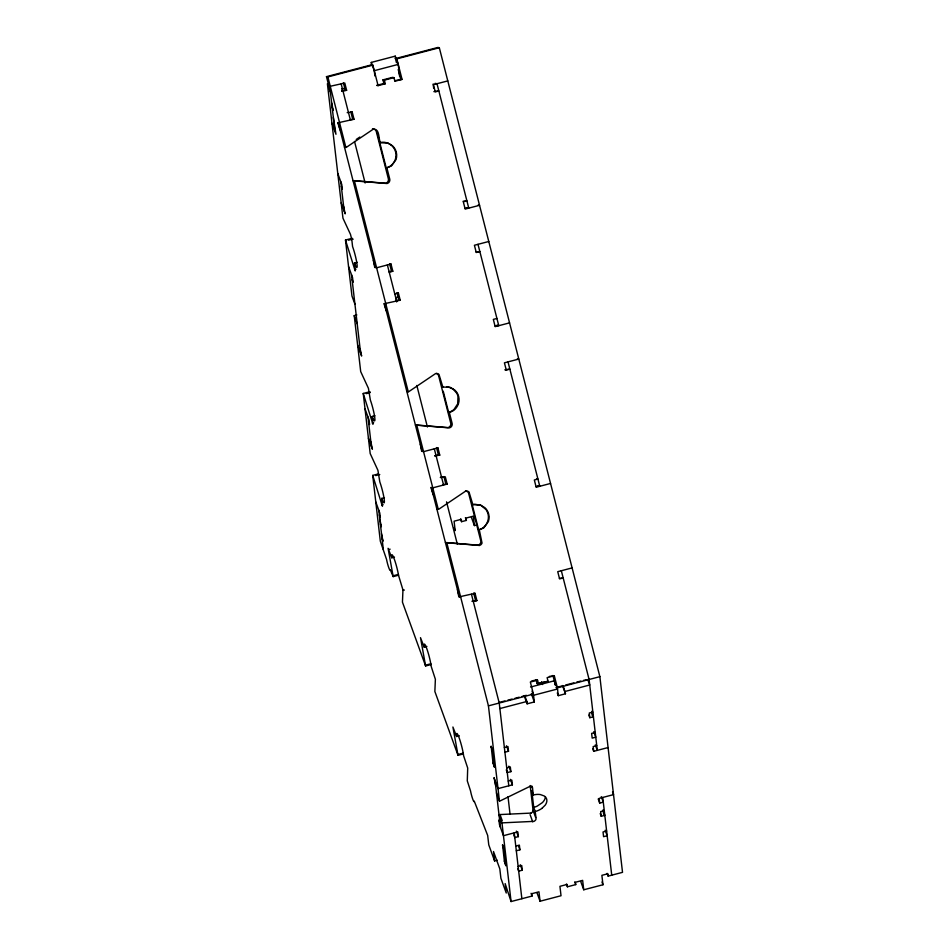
<?xml version="1.0" encoding="UTF-8"?>
<svg xmlns="http://www.w3.org/2000/svg" width="949" height="949" viewBox="0 0 949 949"><rect width="100%" height="100%" fill="white"/><g stroke="black" fill="none" stroke-linecap="round" stroke-linejoin="round"><path stroke-width="1.42" d="M398.568 575.201L393.183 576.612L388.07 548.297L391.783 557.787A13.096 1.495 75.3 0 1 394.001 558.332A13.096 1.495 75.3 0 1 398.533 575.379L402.957 589.922L402.447 602.152L425.603 665.973L430.988 664.549M395.911 156.905C395.306 162.101 391.332 166.692 386.255 167.973L377.014 131.781M541.962 808.358L545.331 805.013A13.108 8.173 -19.9 0 0 544.287 795.997L540.361 794.562A13.108 8.173 -19.9 0 0 533.314 795.013L531.831 790.897L533.729 807.374L535.224 811.502L536.043 818.56A3.772 2.349 -19.9 0 1 534.014 821.36L502.768 822.83A3.784 2.361 -19.9 0 0 501.985 822.985L498.996 814.728A3.784 2.361 -19.9 0 1 499.779 814.574L531.025 813.091M356.231 139.467L359.825 137.047M345.46 146.739L345.234 146.87A3.772 3.737 -79.9 0 1 344.475 147.166L345.875 147.439A3.772 3.749 -81 0 0 346.634 147.142L373.194 129.242C380.075 128.352 378.248 139.088 380.478 142.777L387.892 143.038L392.483 145.755A13.108 13.001 -78.8 0 1 396.018 159.61L391.356 166.004L386.255 167.973M437.857 508.664L437.631 508.794A3.772 3.737 -80.4 0 1 436.872 509.079L438.272 509.352A3.772 3.737 -80.4 0 0 439.019 509.067L465.591 491.155L466.967 491.072A3.749 3.713 -77.9 0 1 469.02 492.009L472.875 504.69L480.289 504.951L484.88 507.668A13.108 13.001 -78.8 0 1 488.415 521.535L483.753 527.929L478.652 529.886L472.175 504.56L473.326 504.31M443.242 391.213L448.628 412.329C454.025 411.996 458.308 406.587 458.984 401.391A13.096 12.989 -78.8 0 0 454.856 390.098L450.277 387.382L442.163 386.99A13.049 12.942 -79.6 0 1 443.302 386.741M465.579 490.787L467.62 491.736A3.772 3.737 -78.9 0 1 468.711 493.563L480.716 540.61A3.772 3.737 -78.9 0 1 480.645 542.745A3.749 3.713 -78 0 1 479.304 544.572L478.047 545.177L446.244 542.555A3.772 3.737 -78.7 0 0 445.449 542.674L446.849 542.947A3.772 3.737 -79.3 0 1 447.643 542.828L479.447 545.45L480.704 544.845A3.749 3.713 -79.4 0 0 482.033 543.018L479.34 530.028M478.652 529.886C485.864 528.19 490.301 519.72 487.656 512.804A13.096 12.989 -78.8 0 0 485.924 509.494L480.835 505.307L474.524 504.168M371.581 65.066L371.273 62.42L395.247 56.145L398.236 64.39L399.612 76.276M346.622 90.297L341.64 90.962L346.622 90.297L344.784 83.049L329.006 86.549L326.48 76.655L371.462 64.864L372.85 65.137L378.093 85.647L385.282 83.761L384.357 80.155L382.957 79.87L383.882 83.488L385.282 83.761M396.468 62.693L395.425 58.589L437.928 47.45L439.316 47.723L599.875 676.661L622.52 872.345L608.143 876.117L607.146 873.365M326.48 76.655L327.88 76.928L372.85 65.137M395.425 58.589L396.824 58.862L439.316 47.723M374.879 75.956L374.274 70.677L398.236 64.39M341.593 89.052L344.392 88.328M382.957 79.87L392.542 77.367L393.942 77.64L394.867 81.258L402.056 79.372L396.824 58.862M384.357 80.155L393.942 77.64M383.882 83.488L376.694 85.374L378.093 85.647M447.786 80.902L433.408 84.663L435.259 91.911L438.853 90.962L433.859 91.626M375.199 267.499L338.247 122.741L354.024 119.242L352.174 112.006L347.18 112.67M350.003 119.657L354.024 119.242M463.124 201.247L466.908 200.891L463.314 201.829L465.164 209.065L479.542 205.304L478.154 205.031M465.081 208.448L467.691 207.772M354.95 304.273L351.96 296.017L345.483 240.038L352.221 238.27M348.473 240.216L352.518 239.16M345.483 240.038L355.211 270.951L354.487 263.027A13.096 1.495 75.3 0 0 357.026 264.415A13.096 1.495 75.3 0 0 352.577 246.55L351.771 239.492L353.111 239.136M354.487 263.027L357.18 262.315M354.582 269.694L355.922 269.338M389.232 272.197L392.827 271.248L390.976 264.012L376.599 267.784L374.736 267.416L373.348 260.263M488.782 241.497L474.405 245.257L476.256 252.505L479.85 251.556L476.054 251.912M389.031 271.604L392.827 271.248M394.772 293.905L398.366 292.968L400.217 300.204L384.44 303.692L422.139 451.38M398.521 296.895L396.124 297.523L396.635 301.936M395.686 300.726L399.28 299.789M372.245 416.445A13.096 1.495 75.3 0 0 374.784 417.833A13.096 1.495 75.3 0 0 370.335 399.968L368.437 388.343L360.703 371.617L354.226 315.637L356.848 314.949M496.932 318.449L493.338 319.398L495.176 326.634L509.566 322.862M495.093 326.017L497.703 325.329M378.105 474.002L372.72 475.413L382.435 506.315L381.723 498.403A13.096 1.495 75.3 0 0 384.262 499.791A13.096 1.495 75.3 0 0 379.814 481.926L377.916 470.301L370.193 453.563L363.23 393.455L369.98 391.7M366.231 393.645L370.276 392.578M506.268 370.063L509.862 369.125L504.868 369.79L506.268 370.063L504.417 362.826L518.795 359.054L517.407 358.781M374.938 415.745L372.245 416.445L372.957 424.369L363.23 393.455M372.328 423.112L373.681 422.756M439.767 455.129L434.772 455.793L439.767 455.129L437.916 447.881L423.539 451.653L421.676 451.285L420.3 444.144M375.709 475.591L379.754 474.536M442.72 476.884L440.324 477.501L445.306 476.837L447.157 484.073L432.78 487.845L430.917 487.478L433.23 494.809M381.723 498.403L384.416 497.691M443.147 484.488L447.157 484.073M381.818 505.058L383.159 504.714M536.09 486.612L540.017 485.58M550.562 483.456L536.173 487.228L534.334 479.992L537.929 479.043L536.529 478.771M460.538 518.925L461.546 521.677L466.386 520.408L466.113 518.059L473.302 516.173L474.393 525.58L477.133 524.868M388.782 549.53L390.134 549.174M391.783 557.787L394.476 557.075M393.064 575.818L398.45 574.406M403.028 590.397L404.381 590.041M431.38 487.572L459.28 596.838L475.058 593.339L476.896 600.575L473.302 601.524M572.117 567.905L557.739 571.678L559.59 578.914L563.184 577.977L559.388 578.321M471.914 601.251L476.896 600.575M425.603 665.973L420.49 637.657L424.203 647.135L426.896 646.435M425.484 665.178L430.87 663.766M549.317 676.435L554.311 675.759L557.395 687.823L599.875 676.661M554.311 675.759L547.122 677.645L548.048 681.263L538.463 683.778L537.063 683.505L536.138 679.887L531.345 681.145M537.063 683.505L548.048 681.263M530.562 687.029L554.524 680.741L557.526 688.998L558.297 695.664L565.485 693.778L563.22 685.925M499.257 702.414L504.963 700.92M507.81 700.184L512.08 699.057M514.927 698.31L519.21 697.195M522.057 696.447L526.327 695.32M557.371 687.195L562.887 685.747M565.64 685.024L573.92 682.853M576.672 682.129L580.812 681.05M583.576 680.326L589.104 679.52L561.333 570.729M533.326 795.025L532.508 787.967A3.749 2.337 -19.9 0 0 529.981 786.365L500.23 800.873A3.772 2.349 -19.9 0 1 499.459 801.134L488.438 705.854L533.421 694.099L530.349 682.046L537.537 680.16L538.463 683.778M524.145 695.581L527.134 703.826L534.323 701.952L533.552 695.273L557.526 688.998M499.862 708.559L526.861 701.477L524.868 695.973M565.213 691.43L589.732 685L587.739 679.496M463.409 753.909L458.023 755.321L452.91 727.005L456.623 736.495L459.316 735.783M592.864 712.07L589.27 713.019L589.815 717.717L593.41 716.78L591.678 711.323M457.904 754.538L463.29 753.126M504.37 747.492L507.964 746.543L508.51 751.252L504.904 752.201M595.225 732.474L591.63 733.411L592.176 738.12L595.77 737.183L593.777 731.679M506.73 767.883L510.325 766.946L510.859 771.656L507.264 772.593L506.268 769.841M596.755 745.665L593.161 746.602L593.706 751.311L608.084 747.551M508.249 781.086L511.843 780.137L512.389 784.847L498.011 788.619L494.014 777.611L495.556 785.072M598.202 798.975L599.697 803.091L603.291 802.154L601.286 796.65M604.276 810.636L600.67 811.585L601.215 816.294L604.81 815.345L603.066 810.529M499.921 822.736L498.925 819.983L499.471 824.681L503.456 835.689L517.834 831.917L518.379 836.627L514.785 837.576L513.789 834.823M515.77 846.057L519.364 845.12L519.91 849.818L516.315 850.767M606.636 831.039L603.03 831.976L603.576 836.686L607.17 835.749L605.177 830.245M456.623 736.495L456.505 735.155A13.096 1.495 75.3 0 1 459.482 738.796A13.096 1.495 75.3 0 1 463.61 755.748L467.703 768.049L467.288 780.861L470.514 790.825A7.485 0.854 75.3 0 0 472.756 799.153A7.485 0.854 75.3 0 0 474.275 801.193L487.679 835.464L488.771 844.883L494.595 860.933L497.288 860.221M518.13 866.461L521.725 865.512L522.27 870.221L518.676 871.158L517.679 868.418M494.595 860.933L493.504 851.514L499.815 868.893L500.906 878.311L506.244 893.021L505.153 883.614L511.072 901.55L532.045 896.058L531.772 893.697L538.961 891.823L540.052 901.23L561.025 895.737L559.934 886.319L567.122 884.432L567.395 886.793L575.735 884.61L575.462 882.25L582.65 880.375L583.742 889.782L602.971 884.753L601.88 875.334L607.87 873.756L608.143 876.117M394.665 80.665L402.056 79.372M372.471 128.85L373.182 128.874A3.749 3.713 -77.8 0 1 376.326 131.65L388.331 178.697A3.772 3.737 -78.9 0 1 388.248 180.832A3.749 3.713 -78 0 1 386.907 182.659L385.65 183.252L353.858 180.642A3.772 3.737 -80 0 0 353.052 180.761L387.05 183.525L388.307 182.932A3.749 3.713 -78.6 0 0 389.636 181.105A3.772 3.737 -79.2 0 0 389.719 178.97L386.955 168.115M352.174 112.006L350.774 111.733L352.625 118.969M340.086 129.977L337.773 122.646L339.635 123.014M398.366 292.968L396.979 292.695L398.817 299.931L400.217 300.204M406.86 391.51L408.26 391.783A3.772 3.737 -80.4 0 0 409.007 391.498L435.567 373.598L436.955 373.503A3.749 3.713 -77.8 0 1 438.996 374.44L442.863 387.133M475.058 593.339L473.658 593.066L475.508 600.302M555.995 687.551L557.395 687.823M435.14 83.358L437.003 83.726L468.759 208.128L466.896 207.76M380.478 142.777L379.79 142.635C384.82 141.271 390.514 143.323 393.527 147.581A13.12 13.013 -78.8 0 1 395.603 152.006L395.84 153.157M390.976 264.012L389.576 263.739L391.427 270.975M496.908 325.329L498.771 325.697L477.999 244.32M385.84 303.977L383.977 303.609L386.29 310.94M449.328 412.459L452.104 423.313A3.772 3.737 -78.9 0 1 450.656 427.311L449.435 427.88L417.631 425.271A3.772 3.737 -78.7 0 0 416.836 425.389L415.437 425.105A3.772 3.737 -78.1 0 1 416.231 424.998L448.035 427.608L449.292 427.003A3.749 3.713 -79.1 0 0 450.633 425.176A3.772 3.737 -78.9 0 0 450.704 423.04L438.699 375.994A3.772 3.737 -78.9 0 0 437.608 374.167A3.749 3.713 -77.3 0 0 436.291 373.396M437.916 447.881L436.528 447.608L438.367 454.844M537.917 485.924L539.779 486.291L508.012 361.889M472.175 504.56L472.875 504.69M478.569 545.272L479.447 545.45M457.43 589.602L458.806 596.743L460.668 597.111M536.138 679.887L537.537 680.16M371.273 62.42L374.274 70.677M588.819 714.977L589.815 717.717M612.532 791.869L613.529 794.621L599.151 798.394L599.697 803.091M595.296 744.87L597.301 750.374L589.092 679.484M592.71 748.559L593.706 751.311M562.484 685.534L565.485 693.778M557.3 692.912L558.297 695.664M600.219 813.542L601.215 816.294M330.394 91.994L327.393 83.737L342.957 218.187L350.489 234.391L351.771 239.492M331.664 102.955L333.206 110.416L332.209 107.664M541.571 681.773L542.567 684.549M333.336 117.474L335.97 134.272L331.972 123.275M471.404 517.335L474.393 525.58M601.974 882.001L602.971 884.753M532.057 691.157L533.552 695.273M531.333 693.695L534.323 701.952M465.39 517.656L466.386 520.408M337.773 173.43L341.77 184.438L342.316 189.136L341.32 186.384M343.633 206.396L345.175 213.857L341.177 202.849M454.168 527.869L455.164 530.621L454.085 521.203L461.273 519.328L461.546 521.677M580.741 881.538L583.742 889.782M574.738 881.858L575.735 884.61M348.556 266.598L352.553 277.594L353.099 282.304L352.091 279.552M531.76 785.902L532.508 787.967M566.399 884.041L567.395 886.793M354.226 315.637L357.227 323.882M530.183 785.535L533.053 810.304L535.675 817.528M506.505 745.76L508.51 751.252M530.1 814.633L532.721 821.858M360.086 348.603L361.628 356.053L357.631 345.056M508.866 766.151L510.859 771.656M510.396 779.343L512.389 784.847M491.131 746.768L492.626 750.896L494.429 767.219L492.994 762.818L491.143 746.139L492.626 750.896M365.009 408.805L369.007 419.802L369.552 424.511L368.544 421.759M492.946 762.462L494.441 766.59M516.386 831.122L518.379 836.627M537.063 892.985L540.052 901.23M518.415 845.701L519.91 849.818M370.869 441.771L372.411 449.221L368.414 438.224M496.469 792.878L499.459 801.134M531.049 893.306L532.045 896.058M520.277 864.717L522.27 870.221M500.028 814.562L502.27 820.743M502.531 845.334L504.038 849.462L505.841 865.785L504.405 861.384L502.543 844.705L504.038 849.462M372.72 475.413L375.792 501.962L379.778 512.97L380.324 517.679L379.327 514.927M504.346 861.028L505.853 865.156M379.825 519.245L381.368 526.695L380.359 523.919M381.498 533.729L383.052 541.215L382.056 538.463M393.183 576.612L390.312 569.791A7.485 0.854 75.3 0 1 388.793 567.739A7.485 0.854 75.3 0 1 386.551 559.412L380.324 541.191L375.792 501.962M458.023 755.321L434.867 691.501L435.377 679.282L431.19 666.4A13.096 1.495 75.3 0 0 426.742 648.523A13.096 1.495 75.3 0 0 424.203 647.135M398.212 69.526L400.656 79.099M552.911 675.486L555.307 684.87M343.384 82.777L345.234 90.013M443.918 476.564L445.757 483.8M341.189 83.998L350.43 120.191M387.382 264.949L396.623 301.141M434.322 448.83L443.563 485.022M471.463 594.288L499.233 703.067L508.794 785.796M354.535 141.472L365.128 182.991M416.825 385.46L427.418 426.991M446.528 501.843L457.323 544.133M327.88 76.928L345.875 147.439M354.452 181.034L408.26 391.783M416.836 425.389L438.272 509.352M446.849 542.947L488.438 705.854M603.078 809.888L603.647 814.076M602.745 797.445L611.737 875.18M591.915 712.652L592.247 715.51M554.524 680.741L554.987 684.751M526.861 701.477L527.134 703.826M433.171 83.975L433.681 88.376M514.239 832.866L521.867 898.727M508.023 796.733L510.028 814.112M501.985 822.985L511.072 901.55M495.022 780.363L500.467 827.433M395.247 56.145L395.543 58.779M329.778 86.703L334.961 131.52M340.774 181.686L344.179 211.105M351.545 274.854L360.632 353.313M367.998 417.05L371.403 446.469M378.781 510.218L383.325 549.447M533.053 810.304A3.772 2.349 -19.9 0 1 531.013 813.115M541.95 808.37A13.108 8.173 -19.9 0 1 535.224 811.514M545.39 796.591A13.084 8.15 -19.9 0 1 544.833 799.105L544.394 799.995A12.776 7.96 -19.9 0 1 542.342 802.629L537.158 806.152A13.084 8.15 -19.9 0 1 533.729 807.362M448.663 412.317A13.084 12.989 -79.9 0 0 454.049 409.399L457.703 403.823L457.987 396.362A13.108 13.001 -78.9 0 0 456.599 393.005L453.136 389.114L448.308 386.895A13.132 13.025 -80.1 0 0 447.026 386.67M395.863 153.275A13.12 13.013 -78.8 0 1 395.899 157.024"/></g></svg>
